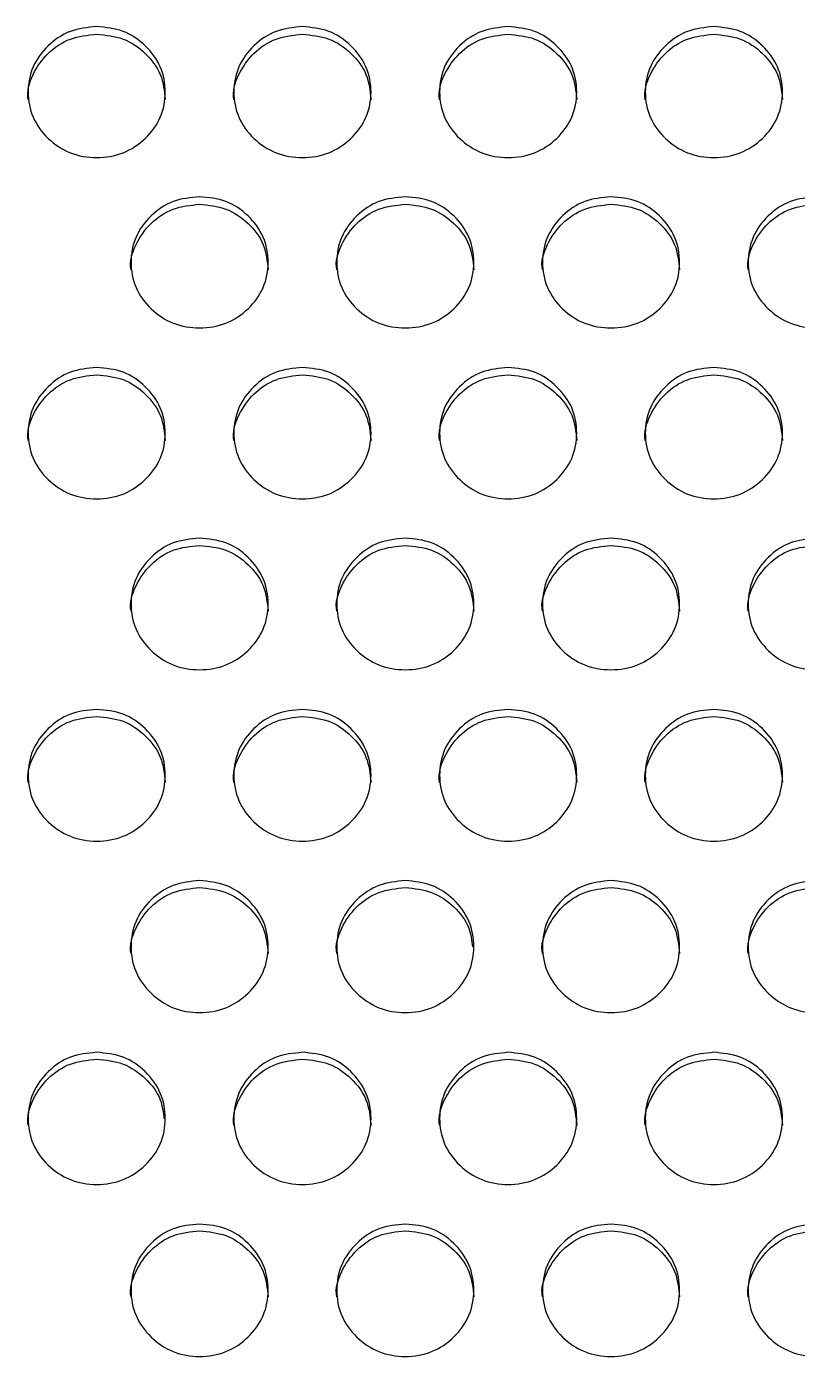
# Model space of a CAD drawing. Header units: millimetres. Extents: x 0.6 to 29.2, y 0.5 to 20.5.
# Drawn here: x 12.507 to 12.807, y 11.007 to 11.524 of the extents above; entities that cross this region are included whole.
import ezdxf

# ---------------------------------------------------------------- set-up
doc = ezdxf.new("R2010")
doc.units = ezdxf.units.MM

msp = doc.modelspace()

# ---------------------------------------------------------------- linework, layer by layer
for points, knots in [([(12.53468, 11.52441), (12.53819, 11.52407), (12.54521, 11.52339), (12.55397, 11.51733), (12.56011, 11.50901), (12.56197, 11.49894), (12.56011, 11.48888), (12.55398, 11.4805), (12.54522, 11.47464), (12.53468, 11.47286), (12.52415, 11.47464), (12.51538, 11.48051), (12.50926, 11.48888), (12.5074, 11.49894), (12.50926, 11.50901), (12.51539, 11.51733), (12.52415, 11.52337), (12.53117, 11.52406), (12.53468, 11.52441)], [0, 0, 0, 0, 0.062438, 0.124973, 0.187531, 0.249981, 0.312541, 0.374986, 0.43755, 0.499994, 0.562545, 0.624998, 0.687554, 0.750005, 0.812564, 0.875012, 0.937473, 1, 1, 1, 1]), ([(12.61468, 11.52441), (12.61819, 11.52407), (12.62521, 11.52339), (12.63397, 11.51733), (12.64011, 11.50901), (12.64197, 11.49894), (12.64011, 11.48888), (12.63398, 11.4805), (12.62522, 11.47464), (12.61468, 11.47286), (12.60415, 11.47464), (12.59538, 11.48051), (12.58926, 11.48888), (12.5874, 11.49894), (12.58926, 11.50901), (12.59538, 11.51733), (12.60415, 11.52337), (12.61117, 11.52406), (12.61468, 11.52441)], [0, 0, 0, 0, 0.062436, 0.124973, 0.187531, 0.249981, 0.312541, 0.374986, 0.437548, 0.499992, 0.562546, 0.624997, 0.687553, 0.750004, 0.812564, 0.87501, 0.937473, 1, 1, 1, 1]), ([(12.69468, 11.52441), (12.69819, 11.52407), (12.70521, 11.52339), (12.71397, 11.51733), (12.72011, 11.50901), (12.72197, 11.49894), (12.72011, 11.48888), (12.71398, 11.4805), (12.70522, 11.47464), (12.69468, 11.47286), (12.68415, 11.47464), (12.67538, 11.48051), (12.66926, 11.48888), (12.6674, 11.49894), (12.66926, 11.50901), (12.67538, 11.51733), (12.68415, 11.52337), (12.69117, 11.52406), (12.69468, 11.52441)], [0, 0, 0, 0, 0.062436, 0.124971, 0.187529, 0.249979, 0.312539, 0.374983, 0.437547, 0.499992, 0.562543, 0.624996, 0.687552, 0.750003, 0.812562, 0.875009, 0.937471, 1, 1, 1, 1]), ([(12.77468, 11.52441), (12.77819, 11.52407), (12.78521, 11.52339), (12.79397, 11.51733), (12.80011, 11.50901), (12.80197, 11.49894), (12.80011, 11.48888), (12.79398, 11.4805), (12.78522, 11.47464), (12.77468, 11.47286), (12.76415, 11.47464), (12.75538, 11.48051), (12.74926, 11.48888), (12.74739, 11.49894), (12.74926, 11.50901), (12.75539, 11.51733), (12.76415, 11.52337), (12.77117, 11.52406), (12.77468, 11.52441)], [0, 0, 0, 0, 0.0624384, 0.1249731, 0.1875312, 0.2499811, 0.3125409, 0.3749851, 0.437549, 0.4999932, 0.5625465, 0.6249977, 0.6875533, 0.7500052, 0.8125642, 0.8750119, 0.9374729, 1, 1, 1, 1]), ([(12.50802, 11.49595), (12.50802, 11.49596), (12.50742, 11.49923), (12.50953, 11.50608), (12.51531, 11.51434), (12.52417, 11.52039), (12.53118, 11.52108), (12.53468, 11.52142)], [0, 0, 0, 0, 0.0004459, 0.2504874, 0.5001343, 0.7499108, 1, 1, 1, 1]), ([(12.53468, 11.52142), (12.53819, 11.52109), (12.54522, 11.52041), (12.55393, 11.51435), (12.56027, 11.50605), (12.56099, 11.49934), (12.56135, 11.496)], [0, 0, 0, 0, 0.249964, 0.500262, 0.750581, 1, 1, 1, 1]), ([(12.58802, 11.49595), (12.58802, 11.49596), (12.58735, 11.49922), (12.58957, 11.50608), (12.5953, 11.51434), (12.60417, 11.52039), (12.61118, 11.52108), (12.61468, 11.52142)], [0, 0, 0, 0, 0.000448, 0.250489, 0.500129, 0.749912, 1, 1, 1, 1]), ([(12.61468, 11.52142), (12.61819, 11.52109), (12.62522, 11.52041), (12.63393, 11.51435), (12.64027, 11.50605), (12.64099, 11.49934), (12.64135, 11.496)], [0, 0, 0, 0, 0.249956, 0.500263, 0.750582, 1, 1, 1, 1]), ([(12.66802, 11.49595), (12.66802, 11.49596), (12.66735, 11.49922), (12.66957, 11.50608), (12.6753, 11.51434), (12.68417, 11.52039), (12.69118, 11.52108), (12.69468, 11.52142)], [0, 0, 0, 0, 0.000448, 0.250486, 0.500131, 0.749904, 1, 1, 1, 1]), ([(12.69468, 11.52142), (12.69819, 11.52109), (12.70522, 11.52041), (12.71393, 11.51435), (12.72027, 11.50605), (12.72099, 11.49934), (12.72135, 11.496)], [0, 0, 0, 0, 0.2499574, 0.5002578, 0.7505785, 1, 1, 1, 1]), ([(12.74802, 11.49595), (12.74802, 11.49596), (12.74735, 11.49922), (12.74957, 11.50608), (12.7553, 11.51434), (12.76417, 11.52039), (12.77118, 11.52108), (12.77468, 11.52142)], [0, 0, 0, 0, 0.000448, 0.25049, 0.500136, 0.749912, 1, 1, 1, 1]), ([(12.77468, 11.52142), (12.77819, 11.52109), (12.78522, 11.52041), (12.79393, 11.51435), (12.80027, 11.50605), (12.80099, 11.49934), (12.80135, 11.496)], [0, 0, 0, 0, 0.249964, 0.500262, 0.750581, 1, 1, 1, 1]), ([(12.54802, 11.42976), (12.54802, 11.42976), (12.54735, 11.43304), (12.54957, 11.4399), (12.5553, 11.44817), (12.56417, 11.45423), (12.57118, 11.45492), (12.57468, 11.45527)], [0, 0, 0, 0, 0.000446, 0.250486, 0.50013, 0.749903, 1, 1, 1, 1]), ([(12.57468, 11.4582), (12.57819, 11.45787), (12.58521, 11.45719), (12.59397, 11.45111), (12.60011, 11.44278), (12.60197, 11.43269), (12.60011, 11.42262), (12.59398, 11.41423), (12.58522, 11.40836), (12.57468, 11.40657), (12.56415, 11.40836), (12.55538, 11.41423), (12.54926, 11.42262), (12.5474, 11.4327), (12.54926, 11.44278), (12.55538, 11.45111), (12.56415, 11.45717), (12.57117, 11.45786), (12.57468, 11.4582)], [0, 0, 0, 0, 0.062436, 0.124973, 0.187531, 0.249981, 0.31254, 0.374985, 0.437549, 0.499993, 0.562544, 0.624997, 0.687551, 0.750003, 0.812562, 0.875009, 0.937471, 1, 1, 1, 1]), ([(12.57468, 11.45527), (12.57819, 11.45493), (12.58522, 11.45425), (12.59393, 11.44818), (12.60027, 11.43987), (12.60099, 11.43315), (12.60135, 11.4298)], [0, 0, 0, 0, 0.249955, 0.500263, 0.750581, 1, 1, 1, 1]), ([(12.62802, 11.42976), (12.62802, 11.42976), (12.62742, 11.43305), (12.62953, 11.4399), (12.63531, 11.44817), (12.64417, 11.45423), (12.65118, 11.45492), (12.65468, 11.45527)], [0, 0, 0, 0, 0.000445, 0.250487, 0.500134, 0.74991, 1, 1, 1, 1]), ([(12.65468, 11.4582), (12.65819, 11.45787), (12.66521, 11.45719), (12.67397, 11.45111), (12.68011, 11.44278), (12.68197, 11.43269), (12.68011, 11.42262), (12.67398, 11.41423), (12.66522, 11.40836), (12.65468, 11.40657), (12.64415, 11.40836), (12.63538, 11.41423), (12.62926, 11.42262), (12.6274, 11.4327), (12.62926, 11.44278), (12.63539, 11.45111), (12.64415, 11.45717), (12.65117, 11.45786), (12.65468, 11.4582)], [0, 0, 0, 0, 0.0624384, 0.1249737, 0.1875312, 0.2499818, 0.3125415, 0.3749855, 0.4375496, 0.4999938, 0.5625447, 0.624998, 0.6875536, 0.7500054, 0.8125642, 0.8750112, 0.9374729, 1, 1, 1, 1]), ([(12.65468, 11.45527), (12.65819, 11.45493), (12.66522, 11.45425), (12.67393, 11.44818), (12.68027, 11.43987), (12.68099, 11.43315), (12.68135, 11.4298)], [0, 0, 0, 0, 0.249964, 0.500263, 0.75058, 1, 1, 1, 1]), ([(12.70802, 11.42976), (12.70802, 11.42976), (12.70735, 11.43304), (12.70957, 11.4399), (12.7153, 11.44817), (12.72417, 11.45423), (12.73118, 11.45492), (12.73468, 11.45527)], [0, 0, 0, 0, 0.000446, 0.250486, 0.50013, 0.749903, 1, 1, 1, 1]), ([(12.73468, 11.4582), (12.73819, 11.45787), (12.74521, 11.45719), (12.75397, 11.45111), (12.76011, 11.44278), (12.76197, 11.43269), (12.76011, 11.42262), (12.75398, 11.41423), (12.74522, 11.40836), (12.73468, 11.40657), (12.72415, 11.40836), (12.71538, 11.41423), (12.70926, 11.42262), (12.7074, 11.4327), (12.70926, 11.44278), (12.71538, 11.45111), (12.72415, 11.45717), (12.73117, 11.45786), (12.73468, 11.4582)], [0, 0, 0, 0, 0.062436, 0.124973, 0.18753, 0.249981, 0.31254, 0.374985, 0.437547, 0.499991, 0.562545, 0.624998, 0.687552, 0.750004, 0.812562, 0.875009, 0.937471, 1, 1, 1, 1]), ([(12.73468, 11.45527), (12.73819, 11.45493), (12.74522, 11.45425), (12.75393, 11.44818), (12.76027, 11.43987), (12.76099, 11.43315), (12.76135, 11.4298)], [0, 0, 0, 0, 0.249955, 0.500263, 0.750581, 1, 1, 1, 1]), ([(12.78802, 11.42976), (12.78802, 11.42976), (12.78742, 11.43305), (12.78953, 11.4399), (12.79531, 11.44817), (12.80417, 11.45423), (12.81118, 11.45492), (12.81468, 11.45527)], [0, 0, 0, 0, 0.0004445, 0.2504843, 0.5001293, 0.749903, 1, 1, 1, 1]), ([(12.81468, 11.4582), (12.81819, 11.45787), (12.82521, 11.45719), (12.83397, 11.45111), (12.84011, 11.44278), (12.84197, 11.43269), (12.84011, 11.42262), (12.83398, 11.41423), (12.82522, 11.40836), (12.81468, 11.40657), (12.80415, 11.40836), (12.79538, 11.41423), (12.78926, 11.42262), (12.7874, 11.4327), (12.78926, 11.44278), (12.79539, 11.45111), (12.80415, 11.45717), (12.81117, 11.45786), (12.81468, 11.4582)], [0, 0, 0, 0, 0.062436, 0.124971, 0.187529, 0.249979, 0.312539, 0.374983, 0.437547, 0.499991, 0.562542, 0.624996, 0.687551, 0.750003, 0.812562, 0.875009, 0.937471, 1, 1, 1, 1]), ([(12.50802, 11.36336), (12.50802, 11.36336), (12.50742, 11.36665), (12.50953, 11.37352), (12.51531, 11.3818), (12.52417, 11.38787), (12.53118, 11.38856), (12.53468, 11.38891)], [0, 0, 0, 0, 0.000445, 0.250488, 0.500135, 0.74991, 1, 1, 1, 1]), ([(12.53468, 11.3918), (12.53819, 11.39146), (12.54521, 11.39078), (12.55397, 11.38469), (12.56011, 11.37635), (12.56197, 11.36624), (12.56011, 11.35616), (12.55398, 11.34775), (12.54522, 11.34187), (12.53468, 11.34008), (12.52415, 11.34187), (12.51538, 11.34775), (12.50926, 11.35615), (12.5074, 11.36625), (12.50926, 11.37635), (12.51539, 11.38469), (12.52415, 11.39076), (12.53117, 11.39145), (12.53468, 11.3918)], [0, 0, 0, 0, 0.0624385, 0.1249735, 0.1875309, 0.2499816, 0.3125411, 0.3749852, 0.4375494, 0.4999936, 0.5625445, 0.6249978, 0.6875536, 0.7500056, 0.8125647, 0.8750113, 0.9374729, 1, 1, 1, 1]), ([(12.53468, 11.38891), (12.53819, 11.38857), (12.54522, 11.38789), (12.55393, 11.38181), (12.56027, 11.37348), (12.56099, 11.36676), (12.56135, 11.3634)], [0, 0, 0, 0, 0.249964, 0.500263, 0.750582, 1, 1, 1, 1]), ([(12.58802, 11.36336), (12.58802, 11.36336), (12.58735, 11.36664), (12.58957, 11.37352), (12.5953, 11.3818), (12.60417, 11.38787), (12.61118, 11.38856), (12.61468, 11.38891)], [0, 0, 0, 0, 0.000446, 0.25049, 0.50013, 0.749912, 1, 1, 1, 1]), ([(12.61468, 11.3918), (12.61819, 11.39146), (12.62521, 11.39078), (12.63397, 11.38469), (12.64011, 11.37635), (12.64197, 11.36624), (12.64011, 11.35616), (12.63398, 11.34775), (12.62522, 11.34187), (12.61468, 11.34008), (12.60415, 11.34187), (12.59538, 11.34775), (12.58926, 11.35615), (12.5874, 11.36625), (12.58926, 11.37635), (12.59538, 11.38469), (12.60415, 11.39076), (12.61117, 11.39145), (12.61468, 11.3918)], [0, 0, 0, 0, 0.062436, 0.124973, 0.18753, 0.249981, 0.31254, 0.374986, 0.437548, 0.499992, 0.562545, 0.624997, 0.687552, 0.750005, 0.812564, 0.875009, 0.937473, 1, 1, 1, 1]), ([(12.61468, 11.38891), (12.61819, 11.38857), (12.62522, 11.38789), (12.63393, 11.38181), (12.64027, 11.37348), (12.64099, 11.36676), (12.64135, 11.3634)], [0, 0, 0, 0, 0.249956, 0.500263, 0.750583, 1, 1, 1, 1]), ([(12.66802, 11.36336), (12.66802, 11.36336), (12.66735, 11.36664), (12.66957, 11.37352), (12.6753, 11.3818), (12.68417, 11.38787), (12.69118, 11.38856), (12.69468, 11.38891)], [0, 0, 0, 0, 0.000446, 0.250486, 0.500131, 0.749904, 1, 1, 1, 1]), ([(12.69468, 11.3918), (12.69819, 11.39146), (12.70521, 11.39078), (12.71397, 11.38469), (12.72011, 11.37635), (12.72197, 11.36624), (12.72011, 11.35616), (12.71398, 11.34775), (12.70522, 11.34187), (12.69468, 11.34008), (12.68415, 11.34187), (12.67538, 11.34775), (12.66926, 11.35615), (12.6674, 11.36625), (12.66926, 11.37635), (12.67538, 11.38469), (12.68415, 11.39076), (12.69117, 11.39145), (12.69468, 11.3918)], [0, 0, 0, 0, 0.062436, 0.124971, 0.187529, 0.249979, 0.312539, 0.374983, 0.437547, 0.499991, 0.562542, 0.624995, 0.687551, 0.750003, 0.812562, 0.875009, 0.937471, 1, 1, 1, 1]), ([(12.69468, 11.38891), (12.69819, 11.38857), (12.70522, 11.38789), (12.71393, 11.38181), (12.72027, 11.37348), (12.72099, 11.36676), (12.72135, 11.3634)], [0, 0, 0, 0, 0.249957, 0.500258, 0.75058, 1, 1, 1, 1]), ([(12.74802, 11.36336), (12.74802, 11.36336), (12.74735, 11.36664), (12.74957, 11.37352), (12.7553, 11.3818), (12.76417, 11.38787), (12.77118, 11.38856), (12.77468, 11.38891)], [0, 0, 0, 0, 0.000446, 0.25049, 0.500136, 0.749911, 1, 1, 1, 1]), ([(12.77468, 11.3918), (12.77819, 11.39146), (12.78521, 11.39078), (12.79397, 11.38469), (12.80011, 11.37635), (12.80197, 11.36624), (12.80011, 11.35616), (12.79398, 11.34775), (12.78522, 11.34187), (12.77468, 11.34008), (12.76415, 11.34187), (12.75538, 11.34775), (12.74926, 11.35615), (12.74739, 11.36625), (12.74926, 11.37635), (12.75539, 11.38469), (12.76415, 11.39076), (12.77117, 11.39145), (12.77468, 11.3918)], [0, 0, 0, 0, 0.062438, 0.124973, 0.187531, 0.249981, 0.312541, 0.374985, 0.437549, 0.499993, 0.562546, 0.624997, 0.687553, 0.750005, 0.812565, 0.875011, 0.937473, 1, 1, 1, 1]), ([(12.77468, 11.38891), (12.77819, 11.38857), (12.78522, 11.38789), (12.79393, 11.38181), (12.80027, 11.37348), (12.80099, 11.36676), (12.80135, 11.3634)], [0, 0, 0, 0, 0.249964, 0.500263, 0.750582, 1, 1, 1, 1]), ([(12.54802, 11.29695), (12.54802, 11.29696), (12.54735, 11.30024), (12.54957, 11.30713), (12.5553, 11.31542), (12.56417, 11.32151), (12.57118, 11.3222), (12.57468, 11.32255)], [0, 0, 0, 0, 0.000446, 0.250485, 0.50013, 0.749904, 1, 1, 1, 1]), ([(12.57468, 11.32538), (12.57819, 11.32504), (12.58521, 11.32436), (12.59397, 11.31827), (12.60011, 11.30991), (12.60197, 11.29979), (12.60011, 11.28969), (12.59398, 11.28127), (12.58522, 11.27538), (12.57468, 11.27359), (12.56415, 11.27538), (12.55538, 11.28127), (12.54926, 11.28968), (12.5474, 11.29979), (12.54926, 11.30991), (12.55538, 11.31826), (12.56415, 11.32434), (12.57117, 11.32503), (12.57468, 11.32538)], [0, 0, 0, 0, 0.062436, 0.124973, 0.18753, 0.24998, 0.31254, 0.374985, 0.437549, 0.499993, 0.562544, 0.624997, 0.687552, 0.750003, 0.812562, 0.875009, 0.937471, 1, 1, 1, 1]), ([(12.57468, 11.32255), (12.57819, 11.32221), (12.58522, 11.32152), (12.59393, 11.31544), (12.60027, 11.30709), (12.60099, 11.30036), (12.60135, 11.297)], [0, 0, 0, 0, 0.249956, 0.500263, 0.750582, 1, 1, 1, 1]), ([(12.62802, 11.29695), (12.62802, 11.29696), (12.62742, 11.30025), (12.62953, 11.30713), (12.63531, 11.31542), (12.64417, 11.32151), (12.65118, 11.3222), (12.65468, 11.32255)], [0, 0, 0, 0, 0.000444, 0.250486, 0.500134, 0.74991, 1, 1, 1, 1]), ([(12.65468, 11.32538), (12.65819, 11.32504), (12.66521, 11.32436), (12.67397, 11.31827), (12.68011, 11.30991), (12.68197, 11.29979), (12.68011, 11.28969), (12.67398, 11.28127), (12.66522, 11.27538), (12.65468, 11.27359), (12.64415, 11.27538), (12.63538, 11.28127), (12.62926, 11.28968), (12.6274, 11.29979), (12.62926, 11.30991), (12.63539, 11.31826), (12.64415, 11.32434), (12.65117, 11.32503), (12.65468, 11.32538)], [0, 0, 0, 0, 0.0624384, 0.1249736, 0.1875311, 0.2499815, 0.3125414, 0.3749852, 0.4375495, 0.4999937, 0.5625446, 0.6249978, 0.6875539, 0.7500052, 0.8125645, 0.8750112, 0.937473, 1, 1, 1, 1]), ([(12.65468, 11.32255), (12.65819, 11.32221), (12.66522, 11.32152), (12.67393, 11.31544), (12.68027, 11.30709), (12.68099, 11.30036), (12.68135, 11.297)], [0, 0, 0, 0, 0.249964, 0.500263, 0.750581, 1, 1, 1, 1]), ([(12.70802, 11.29695), (12.70802, 11.29696), (12.70735, 11.30024), (12.70957, 11.30713), (12.7153, 11.31542), (12.72417, 11.32151), (12.73118, 11.3222), (12.73468, 11.32255)], [0, 0, 0, 0, 0.000446, 0.250485, 0.50013, 0.749904, 1, 1, 1, 1]), ([(12.73468, 11.32538), (12.73819, 11.32504), (12.74521, 11.32436), (12.75397, 11.31827), (12.76011, 11.30991), (12.76197, 11.29979), (12.76011, 11.28969), (12.75398, 11.28127), (12.74522, 11.27538), (12.73468, 11.27359), (12.72415, 11.27538), (12.71538, 11.28127), (12.70926, 11.28968), (12.7074, 11.29979), (12.70926, 11.30991), (12.71538, 11.31826), (12.72415, 11.32434), (12.73117, 11.32503), (12.73468, 11.32538)], [0, 0, 0, 0, 0.062436, 0.124973, 0.18753, 0.24998, 0.31254, 0.374985, 0.437547, 0.499991, 0.562544, 0.624997, 0.687552, 0.750004, 0.812563, 0.875009, 0.937471, 1, 1, 1, 1]), ([(12.73468, 11.32255), (12.73819, 11.32221), (12.74522, 11.32152), (12.75393, 11.31544), (12.76027, 11.30709), (12.76099, 11.30036), (12.76135, 11.297)], [0, 0, 0, 0, 0.249956, 0.500263, 0.750582, 1, 1, 1, 1]), ([(12.78802, 11.29695), (12.78802, 11.29696), (12.78742, 11.30025), (12.78953, 11.30713), (12.79531, 11.31542), (12.80417, 11.32151), (12.81118, 11.3222), (12.81468, 11.32255)], [0, 0, 0, 0, 0.000444, 0.250483, 0.500129, 0.749903, 1, 1, 1, 1]), ([(12.81468, 11.32538), (12.81819, 11.32504), (12.82521, 11.32436), (12.83397, 11.31827), (12.84011, 11.30991), (12.84197, 11.29979), (12.84011, 11.28969), (12.83398, 11.28127), (12.82522, 11.27538), (12.81468, 11.27359), (12.80415, 11.27538), (12.79538, 11.28127), (12.78926, 11.28968), (12.7874, 11.29979), (12.78926, 11.30991), (12.79539, 11.31826), (12.80415, 11.32434), (12.81117, 11.32503), (12.81468, 11.32538)], [0, 0, 0, 0, 0.062436, 0.124971, 0.187529, 0.249979, 0.312539, 0.374983, 0.437547, 0.499991, 0.562542, 0.624995, 0.687552, 0.750003, 0.812562, 0.875009, 0.937471, 1, 1, 1, 1]), ([(12.53468, 11.25877), (12.53819, 11.25842), (12.54521, 11.25774), (12.55397, 11.25164), (12.56011, 11.24327), (12.56197, 11.23313), (12.56011, 11.22302), (12.55398, 11.21458), (12.54522, 11.20869), (12.53468, 11.2069), (12.52415, 11.20869), (12.51538, 11.21459), (12.50926, 11.22301), (12.5074, 11.23314), (12.50926, 11.24327), (12.51539, 11.25164), (12.52415, 11.25772), (12.53117, 11.25842), (12.53468, 11.25877)], [0, 0, 0, 0, 0.062438, 0.124974, 0.187531, 0.249982, 0.312542, 0.374986, 0.43755, 0.499994, 0.562545, 0.624998, 0.687554, 0.750006, 0.812565, 0.875011, 0.937473, 1, 1, 1, 1]), ([(12.61468, 11.25877), (12.61819, 11.25842), (12.62521, 11.25774), (12.63397, 11.25164), (12.64011, 11.24327), (12.64197, 11.23313), (12.64011, 11.22302), (12.63398, 11.21458), (12.62522, 11.20869), (12.61468, 11.2069), (12.60415, 11.20869), (12.59538, 11.21459), (12.58926, 11.22301), (12.5874, 11.23314), (12.58926, 11.24327), (12.59538, 11.25164), (12.60415, 11.25772), (12.61117, 11.25842), (12.61468, 11.25877)], [0, 0, 0, 0, 0.062436, 0.124973, 0.187531, 0.249981, 0.312541, 0.374986, 0.437548, 0.499993, 0.562546, 0.624997, 0.687553, 0.750005, 0.812564, 0.875009, 0.937473, 1, 1, 1, 1]), ([(12.69468, 11.25877), (12.69819, 11.25842), (12.70521, 11.25774), (12.71397, 11.25164), (12.72011, 11.24327), (12.72197, 11.23313), (12.72011, 11.22302), (12.71398, 11.21458), (12.70522, 11.20869), (12.69468, 11.2069), (12.68415, 11.20869), (12.67538, 11.21459), (12.66926, 11.22301), (12.6674, 11.23314), (12.66926, 11.24327), (12.67538, 11.25164), (12.68415, 11.25772), (12.69117, 11.25842), (12.69468, 11.25877)], [0, 0, 0, 0, 0.062436, 0.124971, 0.187529, 0.249979, 0.312539, 0.374983, 0.437547, 0.499992, 0.562543, 0.624996, 0.687551, 0.750003, 0.812562, 0.875009, 0.937471, 1, 1, 1, 1]), ([(12.77468, 11.25877), (12.77819, 11.25842), (12.78521, 11.25774), (12.79397, 11.25164), (12.80011, 11.24327), (12.80197, 11.23313), (12.80011, 11.22302), (12.79398, 11.21458), (12.78522, 11.20869), (12.77468, 11.2069), (12.76415, 11.20869), (12.75538, 11.21459), (12.74926, 11.22301), (12.74739, 11.23314), (12.74926, 11.24327), (12.75539, 11.25164), (12.76415, 11.25772), (12.77117, 11.25842), (12.77468, 11.25877)], [0, 0, 0, 0, 0.0624383, 0.1249733, 0.1875308, 0.2499812, 0.3125412, 0.3749852, 0.4375493, 0.4999934, 0.5625466, 0.6249978, 0.6875533, 0.7500054, 0.8125649, 0.8750114, 0.937473, 1, 1, 1, 1]), ([(12.50802, 11.23035), (12.50802, 11.23036), (12.50742, 11.23365), (12.50954, 11.24054), (12.51531, 11.24885), (12.52417, 11.25494), (12.53118, 11.25563), (12.53468, 11.25598)], [0, 0, 0, 0, 0.000443, 0.250488, 0.500135, 0.74991, 1, 1, 1, 1]), ([(12.53468, 11.25598), (12.53819, 11.25564), (12.54522, 11.25496), (12.55393, 11.24886), (12.56027, 11.2405), (12.56099, 11.23376), (12.56135, 11.23039)], [0, 0, 0, 0, 0.249964, 0.500262, 0.750581, 1, 1, 1, 1]), ([(12.58802, 11.23035), (12.58802, 11.23036), (12.58734, 11.23364), (12.58957, 11.24054), (12.5953, 11.24885), (12.60417, 11.25494), (12.61118, 11.25563), (12.61468, 11.25598)], [0, 0, 0, 0, 0.000444, 0.25049, 0.50013, 0.749912, 1, 1, 1, 1]), ([(12.61468, 11.25598), (12.61819, 11.25564), (12.62522, 11.25496), (12.63393, 11.24886), (12.64027, 11.2405), (12.64099, 11.23376), (12.64135, 11.23039)], [0, 0, 0, 0, 0.249955, 0.500263, 0.750582, 1, 1, 1, 1]), ([(12.66802, 11.23035), (12.66802, 11.23036), (12.66735, 11.23364), (12.66957, 11.24054), (12.6753, 11.24885), (12.68417, 11.25494), (12.69118, 11.25563), (12.69468, 11.25598)], [0, 0, 0, 0, 0.000444, 0.250487, 0.500131, 0.749903, 1, 1, 1, 1]), ([(12.69468, 11.25598), (12.69819, 11.25564), (12.70522, 11.25496), (12.71393, 11.24886), (12.72027, 11.2405), (12.72099, 11.23376), (12.72135, 11.23039)], [0, 0, 0, 0, 0.249957, 0.500258, 0.750578, 1, 1, 1, 1]), ([(12.74802, 11.23035), (12.74802, 11.23036), (12.74734, 11.23364), (12.74957, 11.24054), (12.7553, 11.24885), (12.76417, 11.25494), (12.77118, 11.25563), (12.77468, 11.25598)], [0, 0, 0, 0, 0.0004443, 0.2504903, 0.5001367, 0.749911, 1, 1, 1, 1]), ([(12.77468, 11.25598), (12.77819, 11.25564), (12.78522, 11.25496), (12.79393, 11.24886), (12.80027, 11.2405), (12.80099, 11.23376), (12.80135, 11.23039)], [0, 0, 0, 0, 0.249964, 0.500262, 0.750581, 1, 1, 1, 1]), ([(12.57468, 11.19215), (12.57819, 11.19181), (12.58521, 11.19112), (12.59397, 11.18501), (12.60011, 11.17663), (12.60197, 11.16648), (12.60011, 11.15635), (12.59398, 11.1479), (12.58522, 11.14199), (12.57468, 11.1402), (12.56415, 11.142), (12.55538, 11.1479), (12.54926, 11.15634), (12.5474, 11.16648), (12.54926, 11.17663), (12.55538, 11.18501), (12.56415, 11.1911), (12.57117, 11.1918), (12.57468, 11.19215)], [0, 0, 0, 0, 0.0624359, 0.1249729, 0.1875303, 0.2499804, 0.3125394, 0.3749851, 0.4375488, 0.499993, 0.5625439, 0.6249972, 0.6875513, 0.7500034, 0.8125623, 0.8750093, 0.9374708, 1, 1, 1, 1]), ([(12.65468, 11.19215), (12.65819, 11.19181), (12.66521, 11.19112), (12.67397, 11.18501), (12.68011, 11.17663), (12.68197, 11.16648), (12.68011, 11.15635), (12.67398, 11.1479), (12.66522, 11.14199), (12.65468, 11.1402), (12.64415, 11.142), (12.63538, 11.1479), (12.62926, 11.15634), (12.6274, 11.16648), (12.62926, 11.17663), (12.63539, 11.18501), (12.64415, 11.1911), (12.65117, 11.1918), (12.65468, 11.19215)], [0, 0, 0, 0, 0.062438, 0.124974, 0.187531, 0.249982, 0.312541, 0.374986, 0.437549, 0.499994, 0.562545, 0.624998, 0.687554, 0.750005, 0.812564, 0.875011, 0.937473, 1, 1, 1, 1]), ([(12.73468, 11.19215), (12.73819, 11.19181), (12.74521, 11.19112), (12.75397, 11.18501), (12.76011, 11.17663), (12.76197, 11.16648), (12.76011, 11.15635), (12.75398, 11.1479), (12.74522, 11.14199), (12.73468, 11.1402), (12.72415, 11.142), (12.71538, 11.1479), (12.70926, 11.15634), (12.7074, 11.16648), (12.70926, 11.17663), (12.71538, 11.18501), (12.72415, 11.1911), (12.73117, 11.1918), (12.73468, 11.19215)], [0, 0, 0, 0, 0.062436, 0.124973, 0.18753, 0.24998, 0.31254, 0.374986, 0.437547, 0.499991, 0.562544, 0.624998, 0.687552, 0.750004, 0.812563, 0.875009, 0.937471, 1, 1, 1, 1]), ([(12.81468, 11.19215), (12.81819, 11.19181), (12.82521, 11.19112), (12.83397, 11.18501), (12.84011, 11.17663), (12.84197, 11.16648), (12.84011, 11.15635), (12.83398, 11.1479), (12.82522, 11.14199), (12.81468, 11.1402), (12.80415, 11.142), (12.79538, 11.1479), (12.78926, 11.15634), (12.7874, 11.16648), (12.78926, 11.17663), (12.79539, 11.18501), (12.80415, 11.1911), (12.81117, 11.1918), (12.81468, 11.19215)], [0, 0, 0, 0, 0.062436, 0.124971, 0.187529, 0.249979, 0.312539, 0.374983, 0.437547, 0.499991, 0.562542, 0.624996, 0.687551, 0.750003, 0.812562, 0.875009, 0.937471, 1, 1, 1, 1]), ([(12.54802, 11.16374), (12.54802, 11.16375), (12.54735, 11.16704), (12.54957, 11.17395), (12.5553, 11.18227), (12.56417, 11.18837), (12.57118, 11.18907), (12.57468, 11.18941)], [0, 0, 0, 0, 0.0004465, 0.2504858, 0.5001305, 0.7499037, 1, 1, 1, 1]), ([(12.57468, 11.18941), (12.57819, 11.18907), (12.58522, 11.18839), (12.59393, 11.18228), (12.60027, 11.17391), (12.60099, 11.16716), (12.60135, 11.16379)], [0, 0, 0, 0, 0.249956, 0.500264, 0.750583, 1, 1, 1, 1]), ([(12.62802, 11.16374), (12.62802, 11.16375), (12.62742, 11.16705), (12.62953, 11.17395), (12.63531, 11.18227), (12.64417, 11.18837), (12.65118, 11.18906), (12.65468, 11.18941)], [0, 0, 0, 0, 0.000445, 0.250487, 0.500134, 0.74991, 1, 1, 1, 1]), ([(12.65468, 11.18941), (12.6582, 11.18907), (12.66523, 11.18839), (12.67389, 11.18227), (12.67984, 11.1747), (12.68054, 11.16886), (12.68083, 11.16639)], [0, 0, 0, 0, 0.2676747, 0.5357085, 0.8037622, 1, 1, 1, 1]), ([(12.70802, 11.16374), (12.70802, 11.16375), (12.70735, 11.16704), (12.70957, 11.17395), (12.7153, 11.18227), (12.72417, 11.18837), (12.73118, 11.18907), (12.73468, 11.18941)], [0, 0, 0, 0, 0.0004465, 0.2504858, 0.5001305, 0.7499037, 1, 1, 1, 1]), ([(12.73468, 11.18941), (12.73819, 11.18907), (12.74522, 11.18839), (12.75393, 11.18228), (12.76027, 11.17391), (12.76099, 11.16716), (12.76135, 11.16379)], [0, 0, 0, 0, 0.249956, 0.500264, 0.750583, 1, 1, 1, 1]), ([(12.78802, 11.16374), (12.78802, 11.16375), (12.78742, 11.16705), (12.78953, 11.17395), (12.79531, 11.18227), (12.80417, 11.18837), (12.81118, 11.18906), (12.81468, 11.18941)], [0, 0, 0, 0, 0.000445, 0.250485, 0.50013, 0.749903, 1, 1, 1, 1]), ([(12.53468, 11.12533), (12.53819, 11.12499), (12.54521, 11.12431), (12.55397, 11.11819), (12.56011, 11.1098), (12.56197, 11.09963), (12.56011, 11.08948), (12.55398, 11.08102), (12.54522, 11.07511), (12.53468, 11.07331), (12.52415, 11.07511), (12.51538, 11.08102), (12.50926, 11.08948), (12.5074, 11.09963), (12.50926, 11.10979), (12.51539, 11.11818), (12.52415, 11.12429), (12.53117, 11.12498), (12.53468, 11.12533)], [0, 0, 0, 0, 0.062438, 0.124974, 0.187531, 0.249981, 0.312542, 0.374985, 0.437549, 0.499994, 0.562545, 0.624998, 0.687554, 0.750006, 0.812564, 0.875011, 0.937473, 1, 1, 1, 1]), ([(12.61468, 11.12533), (12.61819, 11.12499), (12.62521, 11.12431), (12.63397, 11.11819), (12.64011, 11.1098), (12.64197, 11.09963), (12.64011, 11.08948), (12.63398, 11.08102), (12.62522, 11.07511), (12.61468, 11.07331), (12.60415, 11.07511), (12.59538, 11.08102), (12.58926, 11.08948), (12.5874, 11.09963), (12.58926, 11.10979), (12.59538, 11.11818), (12.60415, 11.12429), (12.61117, 11.12498), (12.61468, 11.12533)], [0, 0, 0, 0, 0.062436, 0.1249734, 0.1875307, 0.2499808, 0.3125409, 0.374986, 0.4375481, 0.4999923, 0.5625455, 0.6249968, 0.6875526, 0.7500048, 0.8125638, 0.8750094, 0.9374729, 1, 1, 1, 1]), ([(12.69468, 11.12533), (12.69819, 11.12499), (12.70521, 11.12431), (12.71397, 11.11819), (12.72011, 11.1098), (12.72197, 11.09963), (12.72011, 11.08948), (12.71398, 11.08102), (12.70522, 11.07511), (12.69468, 11.07331), (12.68415, 11.07511), (12.67538, 11.08102), (12.66926, 11.08948), (12.6674, 11.09963), (12.66926, 11.10979), (12.67538, 11.11818), (12.68415, 11.12429), (12.69117, 11.12498), (12.69468, 11.12533)], [0, 0, 0, 0, 0.062436, 0.124972, 0.187529, 0.249979, 0.312539, 0.374983, 0.437547, 0.499991, 0.562542, 0.624996, 0.687551, 0.750003, 0.812562, 0.875009, 0.937471, 1, 1, 1, 1]), ([(12.77468, 11.12533), (12.77819, 11.12499), (12.78521, 11.12431), (12.79397, 11.11819), (12.80011, 11.1098), (12.80197, 11.09963), (12.80011, 11.08948), (12.79398, 11.08102), (12.78522, 11.07511), (12.77468, 11.07331), (12.76415, 11.07511), (12.75538, 11.08102), (12.74926, 11.08948), (12.74739, 11.09963), (12.74926, 11.10979), (12.75539, 11.11818), (12.76415, 11.12429), (12.77117, 11.12498), (12.77468, 11.12533)], [0, 0, 0, 0, 0.062438, 0.124974, 0.187531, 0.249981, 0.312541, 0.374985, 0.437549, 0.499993, 0.562546, 0.624998, 0.687553, 0.750006, 0.812565, 0.875011, 0.937473, 1, 1, 1, 1]), ([(12.50802, 11.09694), (12.50802, 11.09695), (12.50742, 11.10026), (12.50953, 11.10716), (12.51531, 11.1155), (12.52417, 11.1216), (12.53118, 11.1223), (12.53468, 11.12265)], [0, 0, 0, 0, 0.000444, 0.250487, 0.500134, 0.74991, 1, 1, 1, 1]), ([(12.53468, 11.12265), (12.5382, 11.12231), (12.54523, 11.12163), (12.55389, 11.11549), (12.55985, 11.10789), (12.56054, 11.10203), (12.56084, 11.09954)], [0, 0, 0, 0, 0.267299, 0.534956, 0.802634, 1, 1, 1, 1]), ([(12.58802, 11.09694), (12.58802, 11.09695), (12.58735, 11.10025), (12.58957, 11.10716), (12.5953, 11.11549), (12.60417, 11.1216), (12.61118, 11.1223), (12.61468, 11.12265)], [0, 0, 0, 0, 0.000445, 0.250489, 0.500129, 0.749912, 1, 1, 1, 1]), ([(12.61468, 11.12265), (12.61819, 11.12231), (12.62522, 11.12162), (12.63393, 11.11551), (12.64027, 11.10713), (12.64099, 11.10036), (12.64135, 11.09698)], [0, 0, 0, 0, 0.249956, 0.500264, 0.750583, 1, 1, 1, 1]), ([(12.66802, 11.09694), (12.66802, 11.09695), (12.66735, 11.10025), (12.66957, 11.10716), (12.6753, 11.11549), (12.68417, 11.1216), (12.69118, 11.1223), (12.69468, 11.12265)], [0, 0, 0, 0, 0.000445, 0.250486, 0.50013, 0.749904, 1, 1, 1, 1]), ([(12.69468, 11.12265), (12.69819, 11.12231), (12.70522, 11.12162), (12.71393, 11.11551), (12.72027, 11.10713), (12.72099, 11.10036), (12.72135, 11.09698)], [0, 0, 0, 0, 0.249957, 0.500259, 0.750579, 1, 1, 1, 1]), ([(12.74802, 11.09694), (12.74802, 11.09695), (12.74735, 11.10025), (12.74957, 11.10716), (12.7553, 11.11549), (12.76417, 11.1216), (12.77118, 11.1223), (12.77468, 11.12265)], [0, 0, 0, 0, 0.000445, 0.25049, 0.500136, 0.749911, 1, 1, 1, 1]), ([(12.77468, 11.12265), (12.77819, 11.12231), (12.78522, 11.12162), (12.79393, 11.11551), (12.80027, 11.10713), (12.80099, 11.10036), (12.80135, 11.09698)], [0, 0, 0, 0, 0.249964, 0.500264, 0.750582, 1, 1, 1, 1]), ([(12.57468, 11.05852), (12.57819, 11.05818), (12.58521, 11.05749), (12.59397, 11.05136), (12.60011, 11.04296), (12.60197, 11.03278), (12.60011, 11.02261), (12.59398, 11.01415), (12.58522, 11.00822), (12.57468, 11.00642), (12.56415, 11.00822), (12.55538, 11.01415), (12.54926, 11.02261), (12.5474, 11.03278), (12.54926, 11.04296), (12.55538, 11.05136), (12.56415, 11.05747), (12.57117, 11.05817), (12.57468, 11.05852)], [0, 0, 0, 0, 0.0624361, 0.1249729, 0.1875303, 0.2499801, 0.3125395, 0.3749847, 0.4375489, 0.4999931, 0.5625441, 0.6249973, 0.6875517, 0.7500037, 0.8125623, 0.875009, 0.9374707, 1, 1, 1, 1]), ([(12.65468, 11.05852), (12.65819, 11.05818), (12.66521, 11.05749), (12.67397, 11.05136), (12.68011, 11.04296), (12.68197, 11.03278), (12.68011, 11.02261), (12.67398, 11.01415), (12.66522, 11.00822), (12.65468, 11.00642), (12.64415, 11.00822), (12.63538, 11.01415), (12.62926, 11.02261), (12.6274, 11.03278), (12.62926, 11.04296), (12.63539, 11.05136), (12.64415, 11.05747), (12.65117, 11.05817), (12.65468, 11.05852)], [0, 0, 0, 0, 0.062439, 0.124974, 0.187531, 0.249981, 0.312541, 0.374985, 0.43755, 0.499994, 0.562545, 0.624998, 0.687554, 0.750006, 0.812564, 0.875011, 0.937473, 1, 1, 1, 1]), ([(12.73468, 11.05852), (12.73819, 11.05818), (12.74521, 11.05749), (12.75397, 11.05136), (12.76011, 11.04296), (12.76197, 11.03278), (12.76011, 11.02261), (12.75398, 11.01415), (12.74522, 11.00822), (12.73468, 11.00642), (12.72415, 11.00822), (12.71538, 11.01415), (12.70926, 11.02261), (12.7074, 11.03278), (12.70926, 11.04296), (12.71538, 11.05136), (12.72415, 11.05747), (12.73117, 11.05817), (12.73468, 11.05852)], [0, 0, 0, 0, 0.062436, 0.124973, 0.18753, 0.24998, 0.31254, 0.374985, 0.437547, 0.499991, 0.562545, 0.624998, 0.687552, 0.750004, 0.812563, 0.875009, 0.937471, 1, 1, 1, 1]), ([(12.81468, 11.05852), (12.81819, 11.05818), (12.82521, 11.05749), (12.83397, 11.05136), (12.84011, 11.04296), (12.84197, 11.03278), (12.84011, 11.02261), (12.83398, 11.01415), (12.82522, 11.00822), (12.81468, 11.00642), (12.80415, 11.00822), (12.79538, 11.01415), (12.78926, 11.02261), (12.7874, 11.03278), (12.78926, 11.04296), (12.79539, 11.05136), (12.80415, 11.05747), (12.81117, 11.05817), (12.81468, 11.05852)], [0, 0, 0, 0, 0.062436, 0.124971, 0.187529, 0.249979, 0.312539, 0.374983, 0.437547, 0.499991, 0.562543, 0.624996, 0.687552, 0.750003, 0.812562, 0.875009, 0.937471, 1, 1, 1, 1]), ([(12.54802, 11.03014), (12.54802, 11.03015), (12.54735, 11.03345), (12.54957, 11.04038), (12.5553, 11.04872), (12.56417, 11.05484), (12.57118, 11.05554), (12.57468, 11.05588)], [0, 0, 0, 0, 0.000448, 0.250485, 0.500132, 0.749904, 1, 1, 1, 1]), ([(12.57468, 11.05588), (12.57819, 11.05554), (12.58522, 11.05486), (12.59393, 11.04873), (12.60027, 11.04034), (12.60099, 11.03357), (12.60135, 11.03018)], [0, 0, 0, 0, 0.249956, 0.500263, 0.750583, 1, 1, 1, 1]), ([(12.62802, 11.03014), (12.62802, 11.03015), (12.62742, 11.03346), (12.62953, 11.04037), (12.63531, 11.04872), (12.64417, 11.05484), (12.65118, 11.05554), (12.65468, 11.05588)], [0, 0, 0, 0, 0.000446, 0.250487, 0.500135, 0.74991, 1, 1, 1, 1]), ([(12.65468, 11.05588), (12.65819, 11.05554), (12.66522, 11.05486), (12.67393, 11.04873), (12.68027, 11.04034), (12.68099, 11.03357), (12.68135, 11.03018)], [0, 0, 0, 0, 0.249965, 0.500263, 0.750582, 1, 1, 1, 1]), ([(12.70802, 11.03014), (12.70802, 11.03015), (12.70735, 11.03345), (12.70957, 11.04038), (12.7153, 11.04872), (12.72417, 11.05484), (12.73118, 11.05554), (12.73468, 11.05588)], [0, 0, 0, 0, 0.000448, 0.250485, 0.500132, 0.749904, 1, 1, 1, 1]), ([(12.73468, 11.05588), (12.73819, 11.05554), (12.74522, 11.05486), (12.75393, 11.04873), (12.76027, 11.04034), (12.76099, 11.03357), (12.76135, 11.03018)], [0, 0, 0, 0, 0.249956, 0.500263, 0.750583, 1, 1, 1, 1]), ([(12.78802, 11.03014), (12.78802, 11.03015), (12.78742, 11.03346), (12.78953, 11.04037), (12.79531, 11.04872), (12.80417, 11.05484), (12.81118, 11.05554), (12.81468, 11.05588)], [0, 0, 0, 0, 0.000446, 0.250484, 0.500131, 0.749903, 1, 1, 1, 1])]:
    msp.add_open_spline(points, degree=3, knots=knots)

doc.saveas('drawing.dxf')
